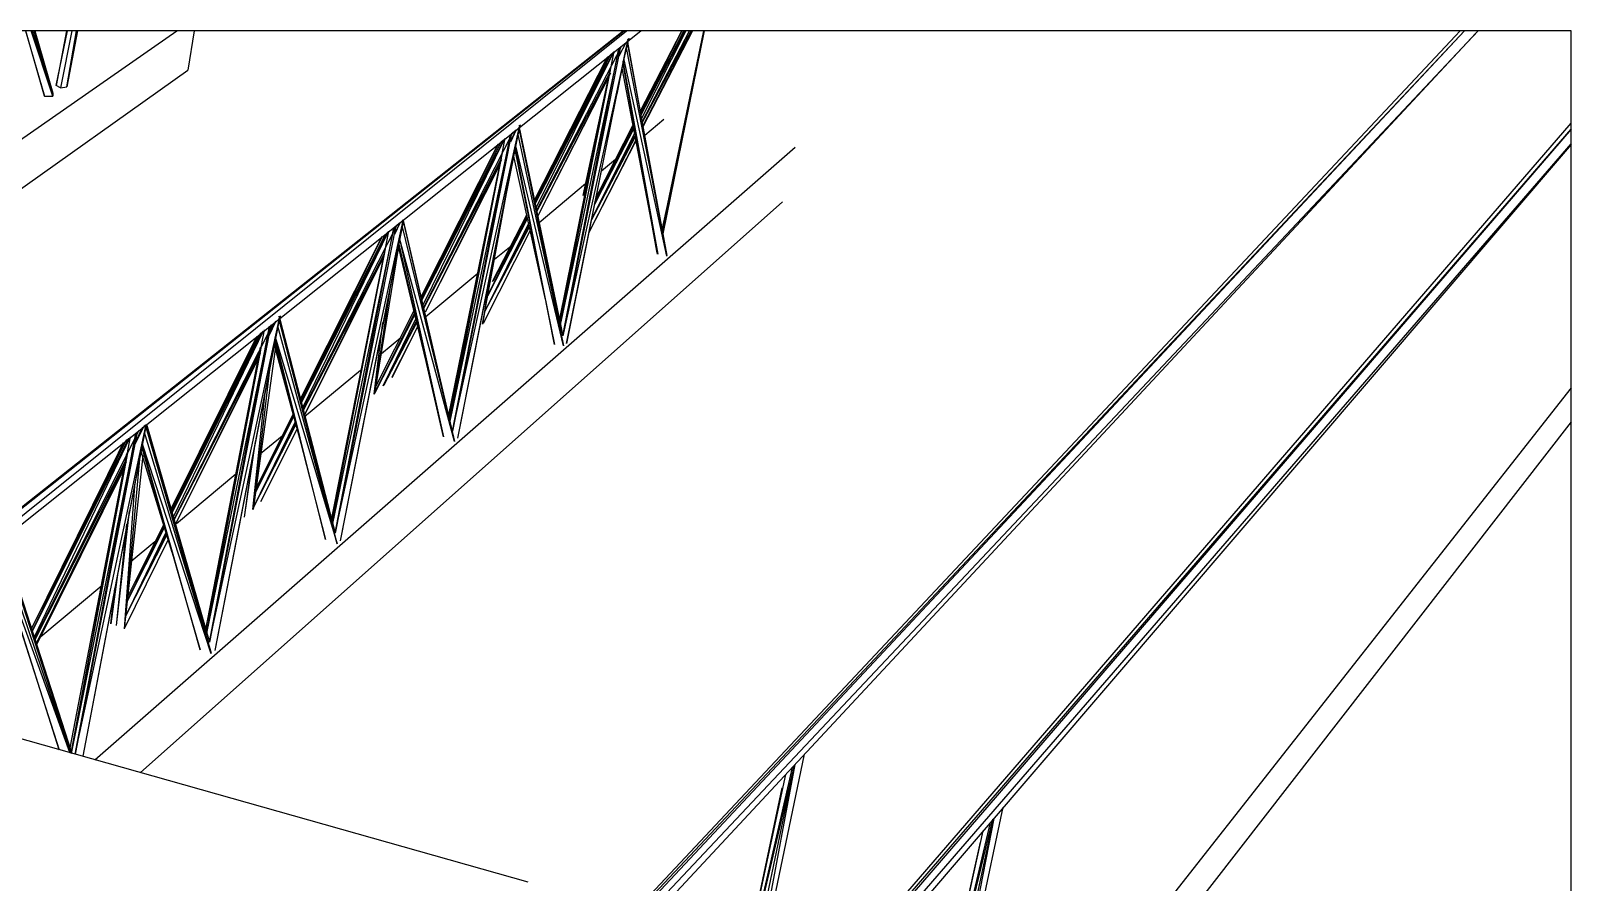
# Model space of a CAD drawing. Header units: inches. Extents: x -1482 to -895, y -39 to 122.
# Drawn here: x -995.226 to -993.158, y 3.13 to 4.274 of the extents above; entities that cross this region are included whole.
import ezdxf

# ---------------------------------------------------------------- set-up
doc = ezdxf.new("R2010")
doc.units = ezdxf.units.IN
doc.header["$MEASUREMENT"] = 0
doc.layers.add('all', color=1, linetype='Continuous')
doc.layers.add('KADR', color=5, linetype='Continuous')

# ---------------------------------------------------------------- blocks, each defined once
blk = doc.blocks.new('eeeeeeeeeeeeeeeee')
at = {"layer": 'all'}
for p, q in [((407.0615, -117.0347), (409.5889, -115.0324)), ((409.5905, -115.0324), (407.0615, -117.0347)), ((407.064, -117.0355), (409.5906, -115.0324)), ((407.064, -117.0355), (409.5906, -115.0324)), ((407.0863, -117.0449), (409.5935, -115.0324)), ((407.0871, -117.0449), (409.6129, -115.0324)), ((407.9596, -115.7507), (408.99, -115.0324)), ((408.3574, -117.5453), (410.7129, -115.0324)), ((410.7185, -115.0324), (408.3591, -117.5453)), ((408.3651, -117.5479), (410.7186, -115.0324)), ((408.3694, -117.5496), (410.7367, -115.0324)), ((410.7336, -115.0356), (408.3873, -117.5564)), ((408.7866, -115.0324), (408.8124, -115.1203)), ((408.8124, -115.1203), (408.7873, -115.0324)), ((408.8236, -115.1203), (408.7943, -115.0324)), ((408.8236, -115.1203), (408.7964, -115.0324)), ((408.7978, -115.0324), (408.8236, -115.1203)), ((408.8236, -115.1203), (408.7985, -115.0324)), ((408.7994, -115.0324), (408.8236, -115.116)), ((408.8278, -115.1058), (408.8433, -115.0324)), ((408.842, -115.0324), (408.8278, -115.1058)), ((408.8278, -115.1058), (408.8433, -115.0324)), ((408.842, -115.0324), (408.8278, -115.1058)), ((408.8488, -115.0324), (408.8338, -115.1092)), ((408.8566, -115.0324), (408.8424, -115.1075)), ((408.8424, -115.1075), (408.8566, -115.0324)), ((408.8552, -115.0324), (408.8424, -115.1075)), ((408.8424, -115.1075), (408.8552, -115.0324)), ((409.0132, -115.0324), (409.0049, -115.0852)), ((409.6122, -115.1425), (409.668, -115.0324)), ((409.6122, -115.14), (409.6678, -115.0324)), ((409.668, -115.0324), (409.6122, -115.1425)), ((409.6131, -115.1442), (409.6705, -115.0324)), ((409.6131, -115.1451), (409.672, -115.0324)), ((409.6732, -115.0324), (409.6139, -115.1502)), ((409.6148, -115.1545), (409.6781, -115.0324)), ((409.6148, -115.1562), (409.6804, -115.0324)), ((409.6157, -115.1605), (409.6816, -115.0324)), ((409.6824, -115.0324), (409.6157, -115.1614)), ((409.697, -115.0324), (409.6413, -115.2991)), ((409.698, -115.0324), (409.6422, -115.3051)), ((409.698, -115.0324), (409.6422, -115.3051)), ((409.6422, -115.3051), (409.698, -115.0324)), ((409.4728, -115.2743), (409.5874, -115.0527)), ((409.5832, -115.0561), (409.5045, -115.4274)), ((409.5951, -115.0476), (409.5079, -115.4419)), ((409.5857, -115.0536), (409.5079, -115.4419)), ((409.5079, -115.4419), (409.5832, -115.0561)), ((409.513, -115.4522), (409.5951, -115.0476)), ((409.5926, -115.0553), (409.513, -115.4522)), ((409.5926, -115.0484), (409.5832, -115.0664)), ((409.584, -115.0656), (409.5926, -115.0484)), ((409.5934, -115.0553), (409.5926, -115.0553)), ((409.5951, -115.0476), (409.5934, -115.0553)), ((409.6482, -115.3341), (409.5934, -115.0553)), ((409.5968, -115.0433), (409.5943, -115.0467)), ((409.5943, -115.0467), (409.5943, -115.0476)), ((409.5951, -115.0476), (409.5943, -115.0467)), ((409.5943, -115.0467), (409.5951, -115.0476)), ((409.5943, -115.0476), (409.5951, -115.0476)), ((409.5951, -115.0442), (409.5968, -115.0433)), ((409.596, -115.0459), (409.5951, -115.0493)), ((409.5951, -115.0476), (409.5951, -115.0459)), ((409.5951, -115.0459), (409.5951, -115.0476)), ((409.5951, -115.0476), (409.5951, -115.0467)), ((409.5951, -115.0467), (409.5951, -115.0476)), ((409.5951, -115.0476), (409.6242, -115.2075)), ((409.5951, -115.0476), (409.6242, -115.2075)), ((409.6482, -115.3341), (409.5951, -115.0476)), ((409.5968, -115.0433), (409.596, -115.0459)), ((409.5968, -115.0425), (409.5968, -115.0433)), ((409.5686, -115.0673), (409.4702, -115.2623)), ((409.4702, -115.2597), (409.5678, -115.0681)), ((409.4711, -115.2649), (409.5755, -115.0621)), ((409.4711, -115.264), (409.572, -115.0647)), ((409.5763, -115.0613), (409.472, -115.2708)), ((409.5045, -115.4274), (409.5772, -115.0604)), ((409.5678, -115.0681), (409.5686, -115.0673)), ((409.572, -115.0647), (409.5763, -115.0613)), ((409.5891, -115.0767), (409.5874, -115.0827)), ((409.5891, -115.0733), (409.5891, -115.0767)), ((409.6362, -115.3324), (409.5891, -115.0733)), ((409.5891, -115.0767), (409.6353, -115.3324)), ((409.6345, -115.3282), (409.5891, -115.0767)), ((409.59, -115.0715), (409.6473, -115.335)), ((408.0366, -115.773), (409.0049, -115.0852)), ((409.4728, -115.276), (409.572, -115.0869)), ((409.572, -115.0895), (409.4745, -115.2811)), ((409.5695, -115.0938), (409.4745, -115.2811)), ((409.5036, -115.4214), (409.572, -115.0827)), ((409.572, -115.0818), (409.5045, -115.4274)), ((409.5874, -115.0835), (409.5806, -115.1177)), ((409.5874, -115.0827), (409.6345, -115.3282)), ((408.8236, -115.116), (408.8236, -115.1203)), ((408.8236, -115.116), (408.8236, -115.1203)), ((408.8338, -115.1092), (408.8278, -115.1058)), ((408.8338, -115.1092), (408.8424, -115.1075)), ((409.5678, -115.1023), (409.5352, -115.2537)), ((409.5352, -115.2537), (409.5678, -115.104)), ((409.5678, -115.104), (409.5678, -115.1023)), ((409.6268, -115.1143), (409.6122, -115.1417)), ((408.8124, -115.1203), (408.8236, -115.1203)), ((408.6876, -117.6753), (410.8618, -115.1564)), ((409.4489, -115.1596), (409.4514, -115.1596)), ((409.4514, -115.1596), (409.4489, -115.1622)), ((409.4514, -115.1596), (409.4506, -115.1588)), ((409.5532, -115.2554), (409.602, -115.1596)), ((409.6182, -115.1725), (409.6439, -115.1511)), ((408.6901, -117.6762), (410.8618, -115.1644)), ((410.8618, -115.1647), (408.6961, -117.6788)), ((409.3188, -115.394), (409.4292, -115.1785)), ((409.4292, -115.1785), (409.3205, -115.4)), ((409.3214, -115.4034), (409.4412, -115.1691)), ((409.4377, -115.1716), (409.3565, -115.5565)), ((409.3565, -115.5565), (409.4309, -115.1768)), ((409.3599, -115.5702), (409.4497, -115.1631)), ((409.4394, -115.1699), (409.3599, -115.5702)), ((409.3599, -115.5702), (409.4377, -115.1716)), ((409.4497, -115.1631), (409.3667, -115.5796)), ((409.4471, -115.1716), (409.3667, -115.5796)), ((409.4258, -115.181), (409.4292, -115.1785)), ((409.4454, -115.1656), (409.4377, -115.1819)), ((409.4377, -115.181), (409.4454, -115.1656)), ((409.4412, -115.1691), (409.4454, -115.1656)), ((409.448, -115.1708), (409.4471, -115.1716)), ((409.4497, -115.1631), (409.448, -115.1708)), ((409.448, -115.1631), (409.4497, -115.1631)), ((409.5096, -115.4556), (409.448, -115.1716)), ((409.4489, -115.1622), (409.4489, -115.1631)), ((409.4497, -115.1631), (409.4489, -115.1631)), ((409.4489, -115.1631), (409.4497, -115.1631)), ((409.4497, -115.1631), (409.4497, -115.1622)), ((409.4497, -115.1622), (409.4497, -115.1631)), ((409.4497, -115.1631), (409.4497, -115.1622)), ((409.4497, -115.1622), (409.4497, -115.1631)), ((409.4497, -115.1631), (409.4497, -115.1622)), ((409.4497, -115.1622), (409.5079, -115.4419)), ((409.4497, -115.1631), (409.5079, -115.4419)), ((409.5096, -115.4556), (409.4497, -115.1631)), ((409.6062, -115.1793), (409.5429, -115.3033)), ((409.6062, -115.1802), (409.5429, -115.3033)), ((409.6045, -115.1699), (409.5464, -115.2854)), ((409.5464, -115.2862), (409.6045, -115.1733)), ((409.6054, -115.175), (409.5464, -115.2862)), ((409.5506, -115.264), (409.6028, -115.1614)), ((409.6028, -115.1614), (409.5506, -115.264)), ((409.6028, -115.1631), (409.5506, -115.2657)), ((409.5506, -115.2657), (409.6028, -115.1648)), ((409.6028, -115.1605), (409.5524, -115.2563)), ((409.6413, -115.2999), (409.6687, -115.175)), ((408.7012, -117.6805), (410.8618, -115.1841)), ((410.8618, -115.1852), (408.7184, -117.6873)), ((408.88, -116.0116), (409.8201, -115.1887)), ((409.318, -115.3897), (409.4215, -115.1845)), ((409.3188, -115.3932), (409.4258, -115.181)), ((409.4215, -115.1845), (409.3188, -115.3915)), ((409.3548, -115.5506), (409.4266, -115.1973)), ((409.4266, -115.1964), (409.3565, -115.5565)), ((409.4001, -115.4265), (409.442, -115.1998)), ((409.4848, -115.3932), (409.442, -115.199)), ((409.4446, -115.1887), (409.4437, -115.1921)), ((409.4437, -115.1921), (409.4968, -115.4539)), ((409.4446, -115.187), (409.5087, -115.4556)), ((409.4968, -115.4539), (409.4446, -115.1887)), ((409.6045, -115.1836), (409.6062, -115.1819)), ((409.3214, -115.4051), (409.4258, -115.2041)), ((409.4258, -115.2058), (409.3231, -115.4103)), ((409.424, -115.211), (409.3231, -115.4103)), ((409.4942, -115.2152), (409.4702, -115.2614)), ((409.5601, -115.2204), (409.5789, -115.205)), ((409.4762, -115.2897), (409.5387, -115.2375)), ((409.6559, -115.2383), (409.6413, -115.3008)), ((409.803, -115.2623), (408.9408, -116.0287)), ((409.537, -115.252), (409.5352, -115.2537)), ((409.5387, -115.2443), (409.537, -115.252)), ((409.5524, -115.2563), (409.5532, -115.2554)), ((409.46, -115.2828), (409.4069, -115.388)), ((409.4608, -115.2837), (409.4069, -115.3889)), ((409.4138, -115.3692), (409.46, -115.2794)), ((409.46, -115.2811), (409.4146, -115.3684)), ((409.1572, -115.5317), (409.2735, -115.3025)), ((409.2735, -115.3025), (409.1589, -115.5377)), ((409.1597, -115.5411), (409.2855, -115.2931)), ((409.1982, -115.6934), (409.2744, -115.3016)), ((409.2812, -115.2965), (409.1991, -115.6943)), ((409.2025, -115.7071), (409.294, -115.2871)), ((409.2838, -115.2939), (409.2025, -115.7071)), ((409.2025, -115.7071), (409.2812, -115.2965)), ((409.294, -115.2871), (409.2093, -115.7174)), ((409.2923, -115.2957), (409.2093, -115.7174)), ((409.2701, -115.3059), (409.2735, -115.3025)), ((409.2898, -115.2897), (409.2821, -115.3059)), ((409.2821, -115.3051), (409.2898, -115.2897)), ((409.2855, -115.2931), (409.2898, -115.2897)), ((409.294, -115.2871), (409.2923, -115.2957)), ((409.2923, -115.2871), (409.294, -115.2871)), ((409.2923, -115.2957), (409.3625, -115.5839)), ((409.2932, -115.2871), (409.2932, -115.2862)), ((409.294, -115.2871), (409.2932, -115.2871)), ((409.2932, -115.2871), (409.294, -115.2871)), ((409.3565, -115.5574), (409.294, -115.2862)), ((409.294, -115.2871), (409.294, -115.2862)), ((409.294, -115.2862), (409.294, -115.2871)), ((409.294, -115.2862), (409.294, -115.2871)), ((409.294, -115.2871), (409.3625, -115.5839)), ((409.294, -115.288), (409.294, -115.2871)), ((409.4643, -115.3008), (409.401, -115.4257)), ((409.4643, -115.3008), (409.401, -115.4257)), ((409.4625, -115.2905), (409.4035, -115.4094)), ((409.4035, -115.4094), (409.4625, -115.2939)), ((409.4035, -115.4094), (409.4634, -115.2957)), ((409.4069, -115.3889), (409.4608, -115.2845)), ((409.5293, -115.2999), (409.5036, -115.4222)), ((409.6413, -115.2991), (409.6413, -115.2999)), ((409.1555, -115.5275), (409.2658, -115.3085)), ((409.1563, -115.5309), (409.2701, -115.3059)), ((409.2658, -115.3085), (409.1563, -115.5292)), ((409.1974, -115.6891), (409.2701, -115.3239)), ((409.2701, -115.323), (409.1982, -115.6934)), ((409.2872, -115.3247), (409.2555, -115.5198)), ((409.288, -115.317), (409.2872, -115.3222)), ((409.2872, -115.3222), (409.3325, -115.5121)), ((409.3479, -115.5779), (409.288, -115.317)), ((409.3625, -115.5839), (409.2889, -115.311)), ((409.2889, -115.311), (409.2889, -115.3119)), ((409.2889, -115.3119), (409.3479, -115.5779)), ((409.4181, -115.3196), (409.4001, -115.4265)), ((409.4164, -115.3393), (409.4386, -115.3213)), ((409.6422, -115.3051), (409.643, -115.3059)), ((409.1597, -115.5429), (409.2692, -115.3307)), ((409.2684, -115.3324), (409.1614, -115.548)), ((409.2667, -115.3376), (409.1614, -115.5488)), ((409.6353, -115.3324), (409.6345, -115.3282)), ((409.324, -115.4163), (409.3941, -115.3581)), ((409.4095, -115.3658), (409.4001, -115.4265)), ((409.5036, -115.4231), (409.5173, -115.3615)), ((409.2769, -115.3735), (409.2547, -115.5206)), ((409.4146, -115.3684), (409.4138, -115.3692)), ((409.3856, -115.4051), (409.3548, -115.5514)), ((408.9861, -115.6891), (409.1187, -115.4265)), ((409.034, -115.8534), (409.1272, -115.4205)), ((409.1161, -115.4274), (409.034, -115.8534)), ((409.1272, -115.4205), (409.0408, -115.8645)), ((409.1255, -115.4282), (409.0408, -115.8645)), ((409.123, -115.4222), (409.1135, -115.4419)), ((409.1135, -115.4402), (409.123, -115.4222)), ((409.1272, -115.4205), (409.1255, -115.4282)), ((409.1255, -115.4205), (409.1272, -115.4205)), ((409.1264, -115.4163), (409.1289, -115.4163)), ((409.1289, -115.4163), (409.1264, -115.4197)), ((409.1264, -115.4197), (409.1264, -115.4205)), ((409.1272, -115.4205), (409.1264, -115.4197)), ((409.1264, -115.4197), (409.1272, -115.4205)), ((409.1272, -115.4231), (409.1281, -115.4188)), ((409.1272, -115.4188), (409.1272, -115.4205)), ((409.1272, -115.4205), (409.1272, -115.4188)), ((409.1272, -115.4188), (409.1272, -115.4205)), ((409.1272, -115.4205), (409.1281, -115.4197)), ((409.2051, -115.7216), (409.1272, -115.4205)), ((409.1272, -115.4205), (409.2025, -115.7071)), ((409.1281, -115.4197), (409.2025, -115.7071)), ((409.1289, -115.4163), (409.1289, -115.4154)), ((409.2547, -115.5206), (409.2667, -115.424)), ((409.3086, -115.412), (409.2564, -115.5172)), ((409.3086, -115.4128), (409.2564, -115.5181)), ((409.2564, -115.5181), (409.3094, -115.4137)), ((409.3077, -115.4094), (409.2572, -115.5095)), ((409.3103, -115.4197), (409.2667, -115.5095)), ((409.2675, -115.5086), (409.3111, -115.4231)), ((409.2684, -115.5078), (409.312, -115.424)), ((409.5045, -115.4274), (409.5036, -115.4214)), ((409.5036, -115.4222), (409.5036, -115.4231)), ((408.9818, -115.6754), (409.0973, -115.4428)), ((408.9827, -115.678), (409.1016, -115.4394)), ((409.0981, -115.4428), (408.9827, -115.6772)), ((408.9835, -115.6797), (409.105, -115.4368)), ((409.1058, -115.4359), (408.9852, -115.6857)), ((409.1144, -115.4299), (409.0297, -115.8414)), ((409.0297, -115.8414), (409.1076, -115.4342)), ((409.034, -115.8534), (409.1144, -115.4291)), ((409.0973, -115.4428), (409.0981, -115.4428)), ((409.1016, -115.4394), (409.1058, -115.4359)), ((409.1144, -115.4291), (409.1144, -115.4299)), ((409.1221, -115.4445), (409.1212, -115.4488)), ((409.1212, -115.4488), (409.1897, -115.7156)), ((409.1221, -115.4436), (409.2051, -115.7216)), ((409.1897, -115.7156), (409.1221, -115.4445)), ((409.2051, -115.7216), (409.1255, -115.4291)), ((409.2649, -115.4659), (409.2906, -115.4445)), ((409.3128, -115.4299), (409.2786, -115.4975)), ((409.3128, -115.4299), (409.2786, -115.4984)), ((408.9861, -115.69), (409.1024, -115.4633)), ((409.1016, -115.4659), (408.9878, -115.696)), ((409.0289, -115.8363), (409.1024, -115.4573)), ((409.1033, -115.4565), (409.0297, -115.8414)), ((409.1221, -115.4599), (409.0922, -115.6754)), ((409.1597, -115.5967), (409.1204, -115.453)), ((409.0999, -115.471), (408.9878, -115.696)), ((409.1153, -115.4796), (409.0922, -115.6754)), ((409.1614, -115.5506), (409.2367, -115.4881)), ((409.3556, -115.5523), (409.3693, -115.4881)), ((410.8618, -115.5117), (409.0494, -117.8173)), ((409.1076, -115.5223), (409.0913, -115.6754)), ((409.2555, -115.5198), (409.2547, -115.5206)), ((409.146, -115.5488), (409.0956, -115.6515)), ((409.1469, -115.5497), (409.0956, -115.6523)), ((409.0956, -115.6523), (409.1469, -115.5506)), ((409.146, -115.5471), (409.0964, -115.6464)), ((409.3565, -115.5565), (409.3548, -115.5506)), ((409.3548, -115.5514), (409.3556, -115.5523)), ((408.7996, -115.8482), (408.939, -115.5694)), ((408.9348, -115.5728), (408.8484, -116.0005)), ((408.8535, -116.0039), (408.9485, -115.5634)), ((408.9365, -115.5711), (408.8535, -116.0039)), ((408.8535, -116.0039), (408.9348, -115.5728)), ((408.9485, -115.5634), (408.8638, -116.0065)), ((408.9467, -115.5719), (408.8638, -116.0065)), ((408.945, -115.5642), (408.9339, -115.5873)), ((408.9339, -115.5856), (408.9442, -115.5642)), ((408.9467, -115.5634), (408.9467, -115.5625)), ((408.9485, -115.5634), (408.9467, -115.5625)), ((408.9467, -115.5625), (408.9485, -115.5634)), ((408.9485, -115.5634), (408.9467, -115.5719)), ((408.9467, -115.5634), (408.9485, -115.5634)), ((409.0366, -115.8688), (408.9467, -115.5719)), ((408.9485, -115.5634), (408.9493, -115.5608)), ((408.9485, -115.5642), (408.9485, -115.5617)), ((408.9485, -115.5617), (408.9485, -115.5634)), ((408.9485, -115.5617), (408.9485, -115.5634)), ((408.9485, -115.5634), (409.034, -115.8534)), ((409.0366, -115.8688), (408.9485, -115.5634)), ((408.9493, -115.5608), (409.034, -115.8534)), ((409.1486, -115.5574), (409.0922, -115.6729)), ((409.0922, -115.6737), (409.1495, -115.5608)), ((409.0922, -115.6737), (409.1495, -115.5617)), ((410.8618, -115.5577), (409.093, -117.8344)), ((409.1512, -115.5677), (409.1024, -115.6652)), ((409.1512, -115.5677), (409.1024, -115.6652)), ((408.7953, -115.8345), (408.9177, -115.5865)), ((408.7962, -115.8388), (408.9254, -115.5796)), ((408.7962, -115.838), (408.9219, -115.5822)), ((408.9177, -115.5856), (408.7962, -115.8371)), ((408.9262, -115.5796), (408.7988, -115.8457)), ((408.8484, -115.9996), (408.9279, -115.5779)), ((408.9177, -115.5865), (408.9177, -115.5856)), ((408.9219, -115.5822), (408.9262, -115.5796)), ((408.9433, -115.589), (408.9425, -115.5908)), ((408.9425, -115.5908), (409.0212, -115.8636)), ((408.9433, -115.5873), (409.0357, -115.8688)), ((409.0212, -115.8636), (408.9433, -115.589)), ((409.081, -115.6857), (409.0956, -115.5839)), ((409.1024, -115.6002), (409.1315, -115.5762)), ((408.7996, -115.8499), (408.9219, -115.6087)), ((408.9219, -115.6113), (408.8013, -115.8551)), ((408.8467, -115.9954), (408.9228, -115.6002)), ((408.9236, -115.5993), (408.8484, -115.9996)), ((408.9442, -115.6027), (408.9194, -115.8354)), ((408.9399, -115.6079), (408.9194, -115.8354)), ((408.9835, -115.7328), (408.9416, -115.5959)), ((409.081, -115.6857), (409.0922, -115.601)), ((408.9202, -115.6181), (408.8022, -115.8559)), ((408.9895, -115.6943), (409.0691, -115.6275)), ((408.9331, -115.6438), (408.9194, -115.8354)), ((408.9091, -115.8311), (408.9262, -115.6772)), ((408.9091, -115.8311), (408.9228, -115.6951)), ((408.9724, -115.6977), (408.9228, -115.7986)), ((408.9724, -115.6951), (408.9236, -115.7926)), ((409.1982, -115.6934), (409.1974, -115.6891)), ((409.1991, -115.6943), (409.1982, -115.6934)), ((408.7551, -115.7165), (408.8492, -116.0031)), ((408.8475, -116.0022), (408.7551, -115.7165)), ((408.756, -115.7148), (408.8492, -116.0031)), ((408.9784, -115.7156), (408.9194, -115.8354)), ((408.9784, -115.7156), (408.9194, -115.8354)), ((408.975, -115.7062), (408.9211, -115.8191)), ((408.9211, -115.8191), (408.9758, -115.7088)), ((408.9211, -115.8191), (408.9767, -115.7097)), ((408.9733, -115.6985), (408.9228, -115.7995)), ((408.9228, -115.7995), (408.9733, -115.6994)), ((408.9288, -115.7447), (408.9604, -115.7182)), ((408.8467, -116.0022), (408.7534, -115.7259)), ((408.8321, -115.9979), (408.75, -115.7405)), ((408.75, -115.7439), (408.8321, -115.9979)), ((408.7509, -115.7396), (408.8458, -116.0013)), ((408.9108, -115.7593), (408.9014, -115.8286)), ((408.8073, -115.8457), (408.8894, -115.7772)), ((408.9014, -115.8286), (408.9065, -115.7815)), ((408.9065, -115.7815), (408.9014, -115.8286)), ((409.0297, -115.8414), (409.0289, -115.8363)), ((409.4617, -116.1758), (408.5729, -115.9244)), ((408.8484, -115.9996), (408.8467, -115.9954)), ((408.8492, -116.0031), (408.8467, -116.0022)), ((408.8492, -116.0031), (408.8475, -116.0022)), ((408.8484, -116.0005), (408.8484, -115.9996)), ((409.8321, -116.0039), (409.7371, -116.4581)), ((409.7166, -116.4547), (409.8192, -116.0185)), ((409.8158, -116.0219), (409.7166, -116.4547)), ((409.8192, -116.0176), (409.726, -116.4615)), ((409.7371, -116.4581), (409.8201, -116.0176)), ((409.7166, -116.4547), (409.8073, -116.0313)), ((409.8021, -116.0492), (409.7166, -116.4547)), ((410.0861, -116.0903), (409.9895, -116.5394)), ((410.0989, -116.0749), (410.0006, -116.5351)), ((410.0006, -116.5351), (410.087, -116.0903)), ((409.9783, -116.5317), (410.0853, -116.0912)), ((410.0818, -116.0954), (409.9783, -116.5317)), ((409.9783, -116.5317), (410.0724, -116.1066)), ((410.0682, -116.122), (409.9783, -116.5317))]:
    blk.add_line(p, q, dxfattribs=at)
at = {"layer": 'KADR'}
blk.add_lwpolyline([(403.1633, -120.1647), (410.8618, -120.1647), (410.8618, -115.0324), (403.1633, -115.0324)], close=True, dxfattribs=at)

msp = doc.modelspace()

# ---------------------------------------------------------------- block references
msp.add_blockref('eeeeeeeeeeeeeeeee', (-1404.0195, 119.306))

doc.saveas('drawing.dxf')
